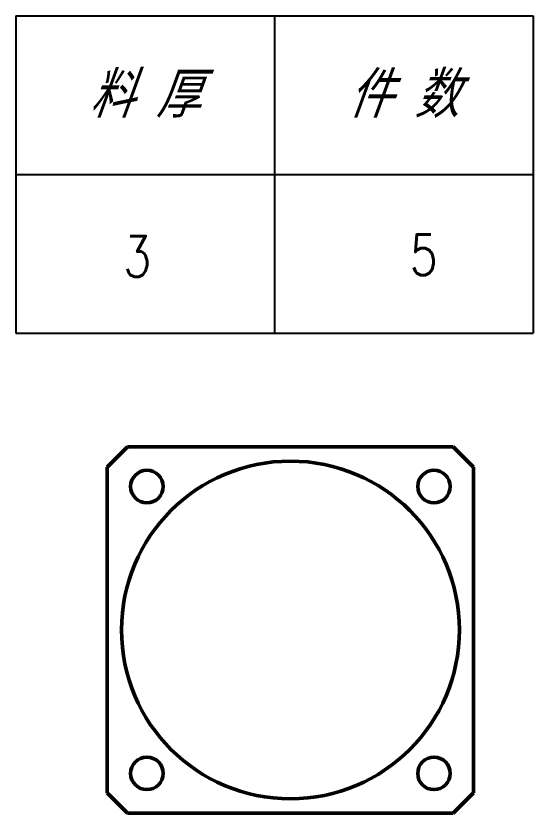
# Model space of a CAD drawing. Header units: millimetres. Extents: x 115 to 5146, y 57 to 1134.
# Drawn here: x 3838 to 3965, y 393.3 to 589.2 of the extents above; entities that cross this region are included whole.
import ezdxf
from ezdxf.enums import TextEntityAlignment as Align

# ---------------------------------------------------------------- set-up
doc = ezdxf.new("R2010")
doc.units = ezdxf.units.MM
doc.layers.add('DRAWING', color=7, linetype='Continuous', lineweight=50)
doc.styles.add('DIM', font='romans.shx', dxfattribs={"width": 0.8, "bigfont": 'bigfont.shx'})
doc.styles.get("Standard").update_dxf_attribs({"font": 'txt.shx', "width": 0.8, "oblique": 20, "bigfont": 'bigfont.shx'})

# ---------------------------------------------------------------- blocks, each defined once
blk = doc.blocks.new('*T132')
at = {"color": 0, "linetype": 'ByBlock', "lineweight": -2, "transparency": 16777216}
for p, q in [((0, 0), (127, 0)), ((0, 0), (0, -78)), ((63.5, 0), (63.5, -78)), ((127, 0), (127, -78)), ((0, -39), (127, -39)), ((0, -78), (127, -78))]:
    blk.add_line(p, q, dxfattribs=at)
at = {"color": 0, "transparency": 16777216, "char_height": 10, "width": 60.5, "attachment_point": 5}
for s, insert in [('{\\fSimSun|b0|i0|c134|p2;料 厚}', (31.75, -19.5)), ('{\\fSimSun|b0|i0|c134|p2;件 数}', (95.25, -19.5))]:
    blk.add_mtext(s, dxfattribs=dict(at, insert=insert))
blk = doc.blocks.new('拆图参数')
blk.add_blockref('*T132', (-63.5, 78))
at = {"style": 'DIM', "width": 0.8}
blk.add_attdef('6', text='', height=10, dxfattribs=at).set_placement((-37.13, 18.91), align=Align.MIDDLE_LEFT)
blk.add_attdef('1', text='', height=10, dxfattribs=at).set_placement((36.65, 19.27), align=Align.MIDDLE_CENTER)

msp = doc.modelspace()

# ---------------------------------------------------------------- linework, layer by layer
at = {"layer": 'DRAWING', "ltscale": 0.176777}
for p, q in [((3860.397, 478.27), (3865.397, 483.27)), ((3945.397, 483.27), (3950.397, 478.27)), ((3860.397, 398.27), (3865.397, 393.27)), ((3950.397, 398.27), (3945.397, 393.27))]:
    msp.add_line(p, q, dxfattribs=at)
at = {"layer": 'DRAWING'}
for p, q in [((3865.397, 483.27), (3945.397, 483.27)), ((3860.397, 478.27), (3860.397, 398.27)), ((3950.397, 398.27), (3950.397, 478.27)), ((3945.397, 393.27), (3865.397, 393.27))]:
    msp.add_line(p, q, dxfattribs=at)
for centre, radius in [((3905.397, 438.27), 41.5), ((3870.147, 473.52), 4), ((3940.647, 473.52), 4), ((3870.147, 403.02), 4), ((3940.647, 403.02), 4)]:
    msp.add_circle(centre, radius, dxfattribs=at)

# ---------------------------------------------------------------- block references
at = {"color": 7}
msp.add_blockref('拆图参数', (3901.483, 511.188), dxfattribs=at).add_auto_attribs({'1': '5', '6': '3'})

doc.saveas('drawing.dxf')
